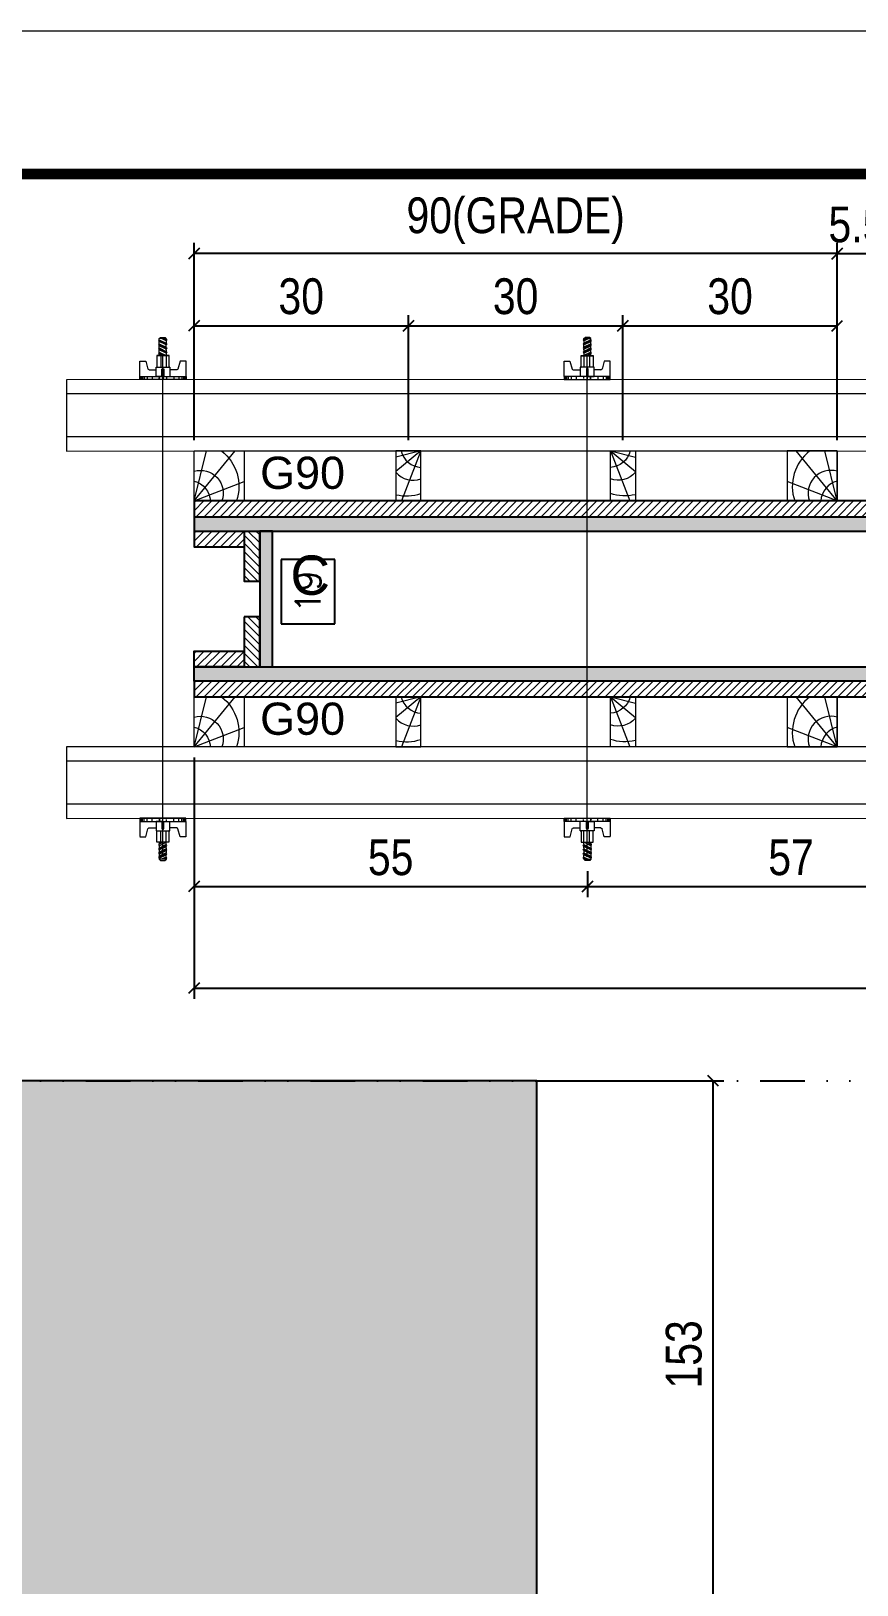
# Model space of a CAD drawing. Extents: x 14400 to 27878, y -21631 to 6985.
# Drawn here: x 16354.7 to 16585.8, y 4252.9 to 4687.6 of the extents above; entities that cross this region are included whole.
import ezdxf
from ezdxf.enums import TextEntityAlignment as Align

# ---------------------------------------------------------------- set-up
doc = ezdxf.new("R2010")
doc.units = 0
doc.linetypes.add('DASHED', pattern=[0.75, 0.5, -0.25])
doc.linetypes.add('DIVIDE2', pattern=[0.625, 0.25, -0.125, 0, -0.125, 0, -0.125])
for name, color, linetype in [('CHAPA', 1, 'Continuous'), ('COTA', 241, 'Continuous'), ('MEIO_PONT', 93, 'Continuous'), ('Nível', 160, 'Continuous'), ('SARRAFO', 251, 'Continuous'), ('TEXTO_GERAL', 7, 'Continuous')]:
    doc.layers.add(name, color=color, linetype=linetype)
for name, color, linetype, lineweight in [('Folhas', 255, 'Continuous', 9), ('Hachura', 251, 'Continuous', 9), ('Madeira', 126, 'Continuous', 18), ('Perfil Metálico', 224, 'Continuous', 18), ('SARRAFO DE PRESSAO', 251, 'DASHED', 9)]:
    doc.layers.add(name, color=color, linetype=linetype, lineweight=lineweight)
doc.styles.add('ARIAL', font='arial.ttf')
doc.styles.add('COTA TECNICA', font='techl___.ttf', dxfattribs={"height": 10})
doc.styles.add('COTA TECNICA 2X', font='techl___.ttf', dxfattribs={"height": 10})
doc.styles.add('ROMANS', font='romans.shx')
doc.styles.add('SANSSERIF', font='sas_____.pfb')
doc.dimstyles.new('PAINEL', dxfattribs={"dimtxt": 10, "dimasz": 3, "dimexe": 3, "dimexo": 3, "dimgap": 3, "dimtad": 1, "dimdec": 1, "dimzin": 12, "dimdsep": 46, "dimtxsty": 'COTA TECNICA', "dimblk1": 'OBLIQUE', "dimblk2": 'OBLIQUE', "dimsah": 1, "dimcen": 0.9, "dimclrd": 4, "dimclre": 4, "dimclrt": 240, "dimadec": 1, "dimazin": 3, "dimtfac": 1, "dimtdec": 1, "dimtmove": 0, "dimatfit": 3, "dimfxl": 1, "dimtolj": 1, "dimtzin": 12, "dimarcsym": 0})
doc.dimstyles.new('SECAO PILAR', dxfattribs={"dimtxt": 10, "dimasz": 3, "dimexe": 3, "dimexo": 3, "dimgap": 3, "dimtad": 1, "dimdec": 1, "dimlfac": 0.5, "dimzin": 12, "dimdsep": 46, "dimtxsty": 'COTA TECNICA 2X', "dimblk1": 'OBLIQUE', "dimblk2": 'OBLIQUE', "dimsah": 1, "dimcen": 0.9, "dimclrd": 256, "dimclre": 256, "dimclrt": 256, "dimadec": 1, "dimazin": 3, "dimtfac": 1, "dimtdec": 1, "dimtmove": 0, "dimatfit": 3, "dimfxl": 1, "dimtolj": 1, "dimtzin": 12, "dimarcsym": 0})
doc.dimstyles.new('SECÇÃO 2', dxfattribs={"dimtxt": 7, "dimasz": 6, "dimexe": 0.18, "dimexo": 2, "dimgap": -4, "dimtad": 3, "dimdec": 1, "dimlfac": 0.5, "dimzin": 12, "dimdsep": 46, "dimtxsty": 'ROMANS', "dimblk": 'ARCHTICK', "dimcen": 0.09, "dimse1": 1, "dimse2": 1, "dimsd1": 1, "dimsd2": 1, "dimclrd": 180, "dimclre": 5, "dimclrt": 1, "dimadec": 0, "dimazin": 3, "dimtfac": 1, "dimtdec": 1, "dimtofl": 0, "dimtmove": 0, "dimatfit": 3, "dimldrblk": 'ARCHTICK', "dimfxl": 1, "dimtolj": 1, "dimtzin": 0, "dimarcsym": 0})
pattern_1 = [(225, (7276.3689, -18381.7016), (1.12253202, -1.12253202), [])]

# ---------------------------------------------------------------- blocks, each defined once
blk = doc.blocks.new('9999999999')
at = {"layer": 'Folhas'}
blk.add_lwpolyline([(98138.98, 34190.21), (99623.98, 34190.21), (99623.98, 35240.21), (98138.98, 35240.21)], close=True, dxfattribs=at)
at = {"layer": 'Folhas', "color": 30, "const_width": 3}
blk.add_lwpolyline([(98213.98, 34230.21), (99583.98, 34230.21), (99583.98, 35200.21), (98213.98, 35200.21)], close=True, dxfattribs=at)
blk = doc.blocks.new('*D1956')
at = {"layer": 'COTA', "color": 180, "lineweight": -2, "transparency": 16777216}
for p, q in [((16439.74, 4539.78), (16424.74, 4539.78)), ((16424.74, 4539.78), (16424.74, 4521.78)), ((16439.74, 4521.78), (16439.74, 4539.78)), ((16424.74, 4521.78), (16439.74, 4521.78))]:
    blk.add_line(p, q, dxfattribs=at)
at = {"layer": 'Defpoints', "color": 0, "transparency": 16777216}
for p in [(16439.64, 4547.71), (16439.64, 4509.71), (16443.74, 4509.71)]:
    blk.add_point(p, dxfattribs=at)
at = {"layer": 'COTA', "color": 1, "transparency": 16777216, "insert": (16432.24, 4530.78), "char_height": 7, "attachment_point": 5, "rotation": 90, "style": 'ROMANS'}
blk.add_mtext('\\A1;19', dxfattribs=at)
blk = doc.blocks.new('_ArchTick')
at = {"color": 0, "linetype": 'ByBlock', "const_width": 0.15}
blk.add_lwpolyline([(-0.5, -0.5), (0.5, 0.5)], dxfattribs=at)
blk = doc.blocks.new('*D1957')
at = {"layer": 'COTA', "color": 180, "lineweight": -2, "transparency": 16777216}
for p, q in [((16728.71, 4528.71), (16703.04, 4528.71)), ((16703.04, 4528.71), (16703.04, 4513.71)), ((16728.71, 4513.71), (16728.71, 4528.71)), ((16703.04, 4513.71), (16728.71, 4513.71))]:
    blk.add_line(p, q, dxfattribs=at)
at = {"layer": 'Defpoints', "color": 0, "transparency": 16777216}
for p in [(16422.32, 4509.71), (16940.32, 4509.71), (16940.32, 4509.71)]:
    blk.add_point(p, dxfattribs=at)
at = {"layer": 'COTA', "color": 1, "transparency": 16777216, "insert": (16715.88, 4521.21), "char_height": 7, "attachment_point": 5, "style": 'ROMANS'}
blk.add_mtext('\\A1;259', dxfattribs=at)
blk = doc.blocks.new('_Oblique')
at = {"color": 0, "linetype": 'ByBlock', "lineweight": -2}
blk.add_line((-0.5, -0.5), (0.5, 0.5), dxfattribs=at)
blk = doc.blocks.new('*D1958')
at = {"layer": 'COTA', "lineweight": -2, "transparency": 16777216}
for p, q in [((16400.32, 4484.32), (16400.32, 4416.84)), ((16962.32, 4484.36), (16962.32, 4416.84)), ((16400.32, 4419.84), (16962.32, 4419.84))]:
    blk.add_line(p, q, dxfattribs=at)
at = {"layer": 'Defpoints', "color": 0, "transparency": 16777216}
for p in [(16400.32, 4487.32), (16962.32, 4487.36), (16962.32, 4419.84)]:
    blk.add_point(p, dxfattribs=at)
at = {"layer": 'COTA', "lineweight": -2, "transparency": 16777216, "xscale": 3, "yscale": 3, "zscale": 3, "rotation": 180}
blk.add_blockref('_Oblique', (16400.32, 4419.84), dxfattribs=at)
at = {"layer": 'COTA', "lineweight": -2, "transparency": 16777216, "xscale": 3, "yscale": 3, "zscale": 3}
blk.add_blockref('_Oblique', (16962.32, 4419.84), dxfattribs=at)
at = {"layer": 'COTA', "transparency": 16777216, "insert": (16681.32, 4427.93), "char_height": 10, "attachment_point": 5, "style": 'COTA TECNICA 2X'}
blk.add_mtext('\\A1;281 - PAINEL', dxfattribs=at)
blk = doc.blocks.new('*D1959')
at = {"layer": 'COTA', "lineweight": -2, "transparency": 16777216}
for p, q in [((16400.32, 4484.31), (16400.32, 4445.26)), ((16510.39, 4452.54), (16510.39, 4445.26)), ((16400.32, 4448.26), (16510.39, 4448.26))]:
    blk.add_line(p, q, dxfattribs=at)
at = {"layer": 'Defpoints', "color": 0, "transparency": 16777216}
for p in [(16400.32, 4487.31), (16510.39, 4455.54), (16510.39, 4448.26)]:
    blk.add_point(p, dxfattribs=at)
at = {"layer": 'COTA', "lineweight": -2, "transparency": 16777216, "xscale": 3, "yscale": 3, "zscale": 3, "rotation": 180}
blk.add_blockref('_Oblique', (16400.32, 4448.26), dxfattribs=at)
at = {"layer": 'COTA', "lineweight": -2, "transparency": 16777216, "xscale": 3, "yscale": 3, "zscale": 3}
blk.add_blockref('_Oblique', (16510.39, 4448.26), dxfattribs=at)
at = {"layer": 'COTA', "transparency": 16777216, "insert": (16455.35, 4456.37), "char_height": 10, "attachment_point": 5, "style": 'COTA TECNICA 2X'}
blk.add_mtext('\\A1;55', dxfattribs=at)
blk = doc.blocks.new('C')
at = {"layer": 'Hachura', "color": 0}
for p, q in [((0, 3.22), (0, -3.22)), ((0.45, 3.22), (0, 3.22)), ((0.46, 3.16), (0, 3.16)), ((0.46, 3.05), (0, 3.05)), ((0.46, 2.88), (0, 2.88)), ((0, 2.75), (0, -1.16)), ((0.46, 2.65), (0, 2.65)), ((0.46, 2.23), (0, 2.23)), ((0.45, -3.23), (0.45, 3.22)), ((0.45, 3.22), (2.58, 3.22)), ((2.58, 2.39), (1.47, 2.09)), ((2.58, 3.22), (2.58, 2.39)), ((0.46, 1.51), (0, 1.51)), ((0.39, 0.49), (0.17, 0.49)), ((1.74, 0.97), (0.45, 0.97)), ((1.45, 0.1), (0.45, 0.1)), ((1.35, 1.94), (1.35, 0.96)), ((1.74, -0.97), (1.74, 0.97)), ((1.74, 0.97), (1.74, 0.84)), ((1.74, 0.97), (1.74, 0.84)), ((1.74, 0.84), (3.35, 0.84)), ((3.35, 0.45), (1.74, 0.45)), ((3.32, 0.84), (3.32, -0.84)), ((3.35, 0.84), (3.35, -0.84)), ((3.68, 0.45), (3.35, 0.45)), ((3.84, -0.52), (3.35, 0.45)), ((3.35, 0.06), (3.67, -0.57)), ((3.68, 0.45), (4.16, -0.52)), ((3.72, 0.5), (4.25, -0.57)), ((4.37, -0.55), (3.83, 0.53)), ((4.15, 0.45), (3.93, 0.45)), ((4.42, -0.52), (3.93, 0.45)), ((4.15, 0.45), (4.26, 0.45)), ((4.26, 0.45), (4.74, -0.52)), ((4.3, 0.5), (4.83, -0.57)), ((4.95, -0.55), (4.41, 0.53)), ((4.51, 0.45), (4.84, 0.45)), ((5, -0.52), (4.51, 0.45)), ((4.84, 0.45), (5.32, -0.52)), ((4.88, 0.5), (5.41, -0.57)), ((5.53, -0.55), (4.99, 0.53)), ((5.58, -0.52), (5.09, 0.45)), ((5.42, 0.45), (5.09, 0.45)), ((5.58, -0.52), (5.09, 0.45)), ((5.42, 0.45), (5.74, -0.19)), ((5.46, 0.5), (5.74, -0.07)), ((5.74, 0.19), (5.57, 0.53)), ((5.74, 0.32), (5.68, 0.45)), ((5.68, 0.45), (5.74, 0.45)), ((5.74, 0.45), (5.9, 0.29)), ((5.74, 0.45), (5.74, -0.52)), ((5.9, -0.36), (5.9, 0.29)), ((0.45, 0), (0, 0)), ((0.46, -1.52), (0, -1.52)), ((0.08, -0.48), (0.29, -0.48)), ((0.29, -0.48), (0.4, -0.48)), ((0.45, 0), (0.45, -0.97)), ((0.45, -0.16), (1.45, -0.16)), ((0.45, -0.65), (0.45, -0.32)), ((0.45, -3.23), (0.45, -0.65)), ((0.45, -0.97), (1.74, -0.97)), ((1.35, -1.94), (1.35, -0.97)), ((2.58, -2.39), (1.47, -2.1)), ((3.35, -0.32), (1.74, -0.32)), ((3.35, -0.84), (1.74, -0.84)), ((3.35, -0.07), (3.58, -0.52)), ((3.35, -0.52), (3.58, -0.52)), ((3.84, -0.52), (4.16, -0.52)), ((4.42, -0.52), (4.74, -0.52)), ((4.63, -0.52), (4.74, -0.52)), ((5, -0.52), (5.32, -0.52)), ((5.58, -0.52), (5.74, -0.52)), ((5.74, -0.52), (5.9, -0.36)), ((5.74, -0.52), (5.74, -0.52)), ((0.46, -2.23), (0, -2.23)), ((0.46, -2.65), (0, -2.65)), ((0.46, -2.88), (0, -2.88)), ((0.46, -3.05), (0, -3.05)), ((0.46, -3.16), (0, -3.16)), ((0, -3.22), (2.57, -3.22)), ((2.58, -3.23), (2.58, -2.39))]:
    blk.add_line(p, q, dxfattribs=at)
for centre, radius, start, end in [((1.52, 1.94), 0.161, 104.7436, 180), ((1.44, -0.03), 0.129, 272.695, 87.305), ((3.81, 0.39), 0.143, 25.5688, 154.4312), ((4.39, 0.39), 0.143, 25.5688, 154.4312), ((4.97, 0.39), 0.143, 25.5688, 154.4312), ((5.55, 0.39), 0.143, 25.5688, 154.4312), ((0.17, -0.37), 0.174, 221.744, 317.8592), ((1.52, -1.94), 0.161, 180, 255.2564), ((3.71, -0.4), 0.174, 222.1408, 318.256), ((4.29, -0.4), 0.174, 222.1408, 318.256), ((4.87, -0.4), 0.174, 222.1408, 318.256), ((5.45, -0.4), 0.174, 222.1408, 318.256), ((5.61, -0.4), 0.174, 317.8592, 318.256)]:
    blk.add_arc(centre, radius, start, end, dxfattribs=at)
blk = doc.blocks.new('*D1962')
at = {"layer": 'COTA', "lineweight": -2, "transparency": 16777216}
for p, q in [((16510.39, 4452.54), (16510.39, 4445.26)), ((16624.39, 4452.54), (16624.39, 4445.26)), ((16510.39, 4448.26), (16624.39, 4448.26))]:
    blk.add_line(p, q, dxfattribs=at)
at = {"layer": 'Defpoints', "color": 0, "transparency": 16777216}
for p in [(16510.39, 4455.54), (16624.39, 4455.54), (16624.39, 4448.26)]:
    blk.add_point(p, dxfattribs=at)
at = {"layer": 'COTA', "lineweight": -2, "transparency": 16777216, "xscale": 3, "yscale": 3, "zscale": 3, "rotation": 180}
blk.add_blockref('_Oblique', (16510.39, 4448.26), dxfattribs=at)
at = {"layer": 'COTA', "lineweight": -2, "transparency": 16777216, "xscale": 3, "yscale": 3, "zscale": 3}
blk.add_blockref('_Oblique', (16624.39, 4448.26), dxfattribs=at)
at = {"layer": 'COTA', "transparency": 16777216, "insert": (16567.39, 4456.37), "char_height": 10, "attachment_point": 5, "style": 'COTA TECNICA 2X'}
blk.add_mtext('\\A1;57', dxfattribs=at)
blk = doc.blocks.new('PONTALETE')
at = {"layer": 'Madeira'}
for q in [(2.71, 7), (7, 5.76), (7, 1.74)]:
    blk.add_line((0, 0), q, dxfattribs=at)
blk.add_lwpolyline([(0, 0), (7, 0), (7, 7), (0, 7)], close=True, dxfattribs=at)
for centre, radius, start, end in [((2.04, 0.06), 6.23, 37.2818, 109.0913), ((1.09, 0.9), 3.19, 343.603, 109.9847), ((-0.21, -0.78), 3.09, 14.6322, 86.0383)]:
    blk.add_arc(centre, radius, start, end, dxfattribs=at)
blk = doc.blocks.new('MEIO PONTALETE')
at = {"layer": 'Madeira'}
for q in [(2.71, 7), (3.5, 2.88), (3.5, 0.87)]:
    blk.add_line((0, 0), q, dxfattribs=at)
blk.add_lwpolyline([(0, 0), (3.5, 0), (3.5, 7), (0, 7)], close=True, dxfattribs=at)
for centre, radius, start, end in [((2.04, 0.06), 6.23, 76.4499, 109.0913), ((1.09, 0.9), 3.19, 40.9063, 109.9847), ((-0.21, -0.78), 3.09, 14.6322, 86.0383)]:
    blk.add_arc(centre, radius, start, end, dxfattribs=at)
blk = doc.blocks.new('*D1979')
at = {"layer": 'COTA', "lineweight": -2, "transparency": 16777216}
for p, q in [((16400.32, 4573.11), (16400.32, 4608.11)), ((16460.32, 4573.11), (16460.32, 4608.11)), ((16400.32, 4605.11), (16460.32, 4605.11))]:
    blk.add_line(p, q, dxfattribs=at)
at = {"layer": 'Defpoints', "color": 0, "transparency": 16777216}
for p in [(16460.32, 4605.11), (16400.32, 4570.11), (16460.32, 4570.11)]:
    blk.add_point(p, dxfattribs=at)
at = {"layer": 'COTA', "lineweight": -2, "transparency": 16777216, "xscale": 3, "yscale": 3, "zscale": 3, "rotation": 180}
blk.add_blockref('_Oblique', (16400.32, 4605.11), dxfattribs=at)
at = {"layer": 'COTA', "lineweight": -2, "transparency": 16777216, "xscale": 3, "yscale": 3, "zscale": 3}
blk.add_blockref('_Oblique', (16460.32, 4605.11), dxfattribs=at)
at = {"layer": 'COTA', "transparency": 16777216, "insert": (16430.32, 4613.33), "char_height": 10, "attachment_point": 5, "style": 'COTA TECNICA 2X'}
blk.add_mtext('\\A1;30', dxfattribs=at)
blk = doc.blocks.new('*D1980')
at = {"layer": 'COTA', "lineweight": -2, "transparency": 16777216}
for p, q in [((16460.32, 4573.11), (16460.32, 4608.11)), ((16520.32, 4573.11), (16520.32, 4608.11)), ((16460.32, 4605.11), (16520.32, 4605.11))]:
    blk.add_line(p, q, dxfattribs=at)
at = {"layer": 'Defpoints', "color": 0, "transparency": 16777216}
for p in [(16520.32, 4605.11), (16460.32, 4570.11), (16520.32, 4570.11)]:
    blk.add_point(p, dxfattribs=at)
at = {"layer": 'COTA', "lineweight": -2, "transparency": 16777216, "xscale": 3, "yscale": 3, "zscale": 3, "rotation": 180}
blk.add_blockref('_Oblique', (16460.32, 4605.11), dxfattribs=at)
at = {"layer": 'COTA', "lineweight": -2, "transparency": 16777216, "xscale": 3, "yscale": 3, "zscale": 3}
blk.add_blockref('_Oblique', (16520.32, 4605.11), dxfattribs=at)
at = {"layer": 'COTA', "transparency": 16777216, "insert": (16490.32, 4613.33), "char_height": 10, "attachment_point": 5, "style": 'COTA TECNICA 2X'}
blk.add_mtext('\\A1;30', dxfattribs=at)
blk = doc.blocks.new('*D1981')
at = {"layer": 'COTA', "lineweight": -2, "transparency": 16777216}
for p, q in [((16520.32, 4573.11), (16520.32, 4608.11)), ((16580.32, 4573.1), (16580.32, 4608.11)), ((16520.32, 4605.11), (16580.32, 4605.11))]:
    blk.add_line(p, q, dxfattribs=at)
at = {"layer": 'Defpoints', "color": 0, "transparency": 16777216}
for p in [(16580.32, 4605.11), (16520.32, 4570.11), (16580.32, 4570.1)]:
    blk.add_point(p, dxfattribs=at)
at = {"layer": 'COTA', "lineweight": -2, "transparency": 16777216, "xscale": 3, "yscale": 3, "zscale": 3, "rotation": 180}
blk.add_blockref('_Oblique', (16520.32, 4605.11), dxfattribs=at)
at = {"layer": 'COTA', "lineweight": -2, "transparency": 16777216, "xscale": 3, "yscale": 3, "zscale": 3}
blk.add_blockref('_Oblique', (16580.32, 4605.11), dxfattribs=at)
at = {"layer": 'COTA', "transparency": 16777216, "insert": (16550.32, 4613.33), "char_height": 10, "attachment_point": 5, "style": 'COTA TECNICA 2X'}
blk.add_mtext('\\A1;30', dxfattribs=at)
blk = doc.blocks.new('*D1982')
at = {"layer": 'COTA', "lineweight": -2, "transparency": 16777216}
for p, q in [((16400.32, 4573.11), (16400.32, 4628.31)), ((16580.32, 4573.1), (16580.32, 4628.31)), ((16580.32, 4625.31), (16400.32, 4625.31))]:
    blk.add_line(p, q, dxfattribs=at)
at = {"layer": 'Defpoints', "color": 0, "transparency": 16777216}
for p in [(16400.32, 4625.31), (16400.32, 4570.11), (16580.32, 4570.1)]:
    blk.add_point(p, dxfattribs=at)
at = {"layer": 'COTA', "lineweight": -2, "transparency": 16777216, "xscale": 3, "yscale": 3, "zscale": 3, "rotation": 180}
blk.add_blockref('_Oblique', (16400.32, 4625.31), dxfattribs=at)
at = {"layer": 'COTA', "lineweight": -2, "transparency": 16777216, "xscale": 3, "yscale": 3, "zscale": 3}
blk.add_blockref('_Oblique', (16580.32, 4625.31), dxfattribs=at)
at = {"layer": 'COTA', "transparency": 16777216, "insert": (16490.32, 4634.53), "char_height": 10, "attachment_point": 5, "style": 'COTA TECNICA 2X'}
blk.add_mtext('\\A1;90(GRADE)', dxfattribs=at)
blk = doc.blocks.new('*D1991')
at = {"layer": 'COTA', "lineweight": -2, "transparency": 16777216}
for p, q in [((16580.32, 4573.11), (16580.32, 4628.31)), ((16591.32, 4573.07), (16591.32, 4628.31)), ((16580.32, 4625.31), (16591.32, 4625.31))]:
    blk.add_line(p, q, dxfattribs=at)
at = {"layer": 'Defpoints', "color": 0, "transparency": 16777216}
for p in [(16591.32, 4625.31), (16580.32, 4570.11), (16591.32, 4570.07)]:
    blk.add_point(p, dxfattribs=at)
at = {"layer": 'COTA', "lineweight": -2, "transparency": 16777216, "xscale": 3, "yscale": 3, "zscale": 3, "rotation": 180}
blk.add_blockref('_Oblique', (16580.32, 4625.31), dxfattribs=at)
at = {"layer": 'COTA', "lineweight": -2, "transparency": 16777216, "xscale": 3, "yscale": 3, "zscale": 3}
blk.add_blockref('_Oblique', (16591.32, 4625.31), dxfattribs=at)
at = {"layer": 'COTA', "transparency": 16777216, "insert": (16585.82, 4633.42), "char_height": 10, "attachment_point": 5, "style": 'COTA TECNICA 2X'}
blk.add_mtext('\\A1;5.5', dxfattribs=at)
blk = doc.blocks.new('*D3846')
at = {"layer": 'COTA', "color": 4, "lineweight": -2, "transparency": 16777216}
for p, q in [((16499.25, 4393.86), (16548.62, 4393.86)), ((16545.62, 4240.86), (16545.62, 4393.86)), ((16499.25, 4240.86), (16548.62, 4240.86))]:
    blk.add_line(p, q, dxfattribs=at)
at = {"layer": 'Defpoints', "color": 0, "transparency": 16777216}
for p in [(16496.25, 4393.86), (16545.62, 4393.86), (16496.25, 4240.86)]:
    blk.add_point(p, dxfattribs=at)
at = {"layer": 'COTA', "color": 4, "lineweight": -2, "transparency": 16777216, "xscale": 3, "yscale": 3, "zscale": 3}
for p, rotation in [((16545.62, 4393.86), 90), ((16545.62, 4240.86), 270)]:
    blk.add_blockref('_Oblique', p, dxfattribs=dict(at, rotation=rotation))
at = {"layer": 'COTA', "color": 240, "transparency": 16777216, "insert": (16537.4, 4317.36), "char_height": 10, "attachment_point": 5, "rotation": 90, "style": 'COTA TECNICA'}
blk.add_mtext('\\A1;153', dxfattribs=at)

msp = doc.modelspace()

# ---------------------------------------------------------------- hatches: boundary and pattern name
at = {"layer": 'COTA'}
h = msp.add_hatch(dxfattribs=at)
h.set_pattern_fill('AR-CONC', color=256, scale=0.03)
h.set_pattern_definition([(50, (33.826, 75), (5.4655401, -0.4781726), [0.5715, -6.2865]), (355, (33.826, 75), (-1.0573026, 5.7317054), [0.4572, -5.0292175]), (100.451445, (34.2814, 74.96), (4.4082374, 5.2535326), [0.4857003, -5.3427073]), (46.1842, (33.826, 76.524), (8.1323712, -1.2612698), [0.85725, -9.42975]), (96.63556, (34.504, 76.419), (7.122124, 7.4227837), [0.7285507, -8.0140682]), (351.18415, (33.826, 76.524), (7.122124, 7.4227837), [0.685799, -7.543792]), (21, (34.588, 76.143), (4.5484317, -3.067956), [0.5715, -6.2865]), (326, (34.588, 76.143), (1.8540609, 5.525639), [0.4572, -5.0292]), (71.451445, (34.967, 75.8873), (6.4024926, 2.457683), [0.4857003, -5.3426981]), (37.5, (33.826, 75), (0.0926581, 2.53665117), [0, -4.96824, 0, -5.1054, 0, -5.04825]), (7.5, (33.826, 75), (2.00458988, 3.00541724), [0, -2.91084, 0, -4.85394, 0, -1.92405]), (327.5, (32.1267, 75), (4.06771786, -0.17186232), [0, -1.905, 0, -5.9436, 0, -7.8867]), (317.5, (31.3647, 75), (4.44387544, 0.7627947), [0, -2.4765, 0, -3.94716, 0, -5.6007])])
h.paths.add_polyline_path([(16215.25, 4393.86), (16215.25, 4240.86), (16496.25, 4240.86), (16496.25, 4393.86)])
at = {"layer": 'Hachura'}
h = msp.add_hatch(dxfattribs=at)
h.set_pattern_fill('ANSI31', color=256, scale=0.5, angle=180, style=0)
h.set_pattern_definition([(225, (7350.3689, -18373.3016), (1.12253202, -1.12253202), [])])
h.paths.add_polyline_path([(16962.32, 4556.11), (16962.32, 4551.71), (16400.32, 4551.71), (16400.32, 4556.11)])
h = msp.add_hatch(color=256, dxfattribs=at)
h.dxf.hatch_style = 1
h.paths.add_polyline_path([(16962.32, 4547.69), (16962.32, 4551.69), (16400.32, 4551.71), (16400.32, 4547.71)])
h = msp.add_hatch(dxfattribs=at)
h.set_pattern_fill('ANSI31', color=256, scale=0.5, angle=180, style=0)
h.set_pattern_definition(pattern_1)
h.paths.add_polyline_path([(16414.32, 4547.71), (16414.32, 4543.31), (16400.32, 4543.31), (16400.32, 4547.71)])
h = msp.add_hatch(dxfattribs=at)
h.set_pattern_fill('ANSI31', color=256, scale=0.5, angle=270, style=0)
h.set_pattern_definition([(315, (39310.1289, -4955.2452), (1.12253202, 1.12253202), [])])
h.paths.add_polyline_path([(16418.72, 4533.71), (16414.32, 4533.71), (16414.32, 4547.71), (16418.72, 4547.71)])
h = msp.add_hatch(color=256, dxfattribs=at)
h.dxf.hatch_style = 1
h.paths.add_polyline_path([(16418.72, 4509.71), (16422.32, 4509.71), (16422.32, 4547.71), (16418.72, 4547.71)])
h = msp.add_hatch(dxfattribs=at)
h.set_pattern_fill('ANSI31', color=256, scale=0.5, angle=270, style=0)
h.set_pattern_definition([(315, (39310.1289, -4979.2452), (1.12253202, 1.12253202), [])])
h.paths.add_polyline_path([(16418.72, 4509.71), (16414.32, 4509.71), (16414.32, 4523.71), (16418.72, 4523.71)])
h = msp.add_hatch(dxfattribs=at)
h.set_pattern_fill('ANSI31', color=256, scale=0.5, angle=180, style=0)
h.set_pattern_definition(pattern_1)
h.paths.add_polyline_path([(16414.32, 4509.71), (16414.32, 4514.11), (16400.32, 4514.11), (16400.32, 4509.71)])
h = msp.add_hatch(color=256, dxfattribs=at)
h.dxf.hatch_style = 1
h.paths.add_polyline_path([(16962.32, 4509.71), (16962.32, 4505.71), (16400.32, 4505.71), (16400.32, 4509.71)])
h = msp.add_hatch(dxfattribs=at)
h.set_pattern_fill('ANSI31', color=256, scale=0.5, angle=180, style=0)
h.set_pattern_definition([(225, (7350.3689, -18423.7016), (1.12253202, -1.12253202), [])])
h.paths.add_polyline_path([(16962.32, 4505.71), (16962.32, 4501.31), (16400.32, 4501.31), (16400.32, 4505.71)])

# ---------------------------------------------------------------- linework, layer by layer
at = {"layer": 'CHAPA'}
msp.add_lwpolyline([(16400.32, 4551.71), (16400.32, 4547.71), (16962.32, 4547.71), (16962.32, 4551.71)], dxfattribs=at)
for points in [[(16418.72, 4509.71), (16422.32, 4509.71), (16422.32, 4547.71), (16418.72, 4547.71)], [(16962.32, 4509.71), (16962.32, 4505.71), (16400.32, 4505.71), (16400.32, 4509.71)]]:
    msp.add_lwpolyline(points, close=True, dxfattribs=at)
at = {"layer": 'COTA', "linetype": 'ByBlock'}
for p, q in [((16496.25, 4393.86), (16215.25, 4393.86)), ((16496.25, 4240.86), (16496.25, 4393.86))]:
    msp.add_line(p, q, dxfattribs=at)
at = {"layer": 'Hachura'}
for p, q in [((16391.63, 4456.54), (16391.63, 4597.08)), ((16510.32, 4456.54), (16510.32, 4597.08))]:
    msp.add_line(p, q, dxfattribs=at)
at = {"layer": 'Madeira'}
for points in [[(16400.32, 4556.11), (16400.32, 4570.11), (16580.32, 4570.11), (16580.32, 4556.11)], [(16400.32, 4487.31), (16400.32, 4501.31), (16580.32, 4501.31), (16580.32, 4487.31)]]:
    msp.add_lwpolyline(points, close=True, dxfattribs=at)
at = {"layer": 'Nível', "color": 4, "linetype": 'DIVIDE2', "ltscale": 50}
msp.add_line((16086.97, 4393.86), (17456.97, 4393.86), dxfattribs=at)
at = {"layer": 'Perfil Metálico'}
for p, q in [((16998.04, 4586.05), (16364.6, 4586.05)), ((16998.04, 4574.05), (16364.6, 4574.05)), ((16998.04, 4483.31), (16364.6, 4483.31)), ((16998.04, 4471.31), (16364.6, 4471.31))]:
    msp.add_line(p, q, dxfattribs=at)
for points in [[(16998.04, 4570.11), (16998.04, 4590.11), (16364.6, 4590.05), (16364.6, 4570.05)], [(16364.6, 4487.31), (16364.6, 4467.31), (16998.04, 4467.37), (16998.04, 4487.37)]]:
    msp.add_lwpolyline(points, close=True, dxfattribs=at)
at = {"layer": 'SARRAFO'}
for points in [[(16400.32, 4551.71), (16962.32, 4551.71), (16962.32, 4556.11), (16400.32, 4556.11)], [(16414.32, 4523.71), (16414.32, 4509.71), (16418.72, 4509.71), (16418.72, 4523.71)], [(16400.32, 4501.31), (16962.32, 4501.31), (16962.32, 4505.71), (16400.32, 4505.71)]]:
    msp.add_lwpolyline(points, close=True, dxfattribs=at)
for points in [[(16400.32, 4547.71), (16400.32, 4543.31), (16414.32, 4543.31)], [(16414.32, 4547.71), (16414.32, 4533.71), (16418.72, 4533.71), (16418.72, 4547.71)], [(16414.32, 4509.71), (16400.32, 4509.71), (16400.32, 4514.11), (16414.32, 4514.11)]]:
    msp.add_lwpolyline(points, dxfattribs=at)

# ---------------------------------------------------------------- block references
at = {"layer": 'Hachura', "linetype": 'Continuous', "yscale": 2, "zscale": 2}
for p, xscale, rotation in [((16391.64, 4590.08), -2, 270), ((16510.31, 4590.08), 2, 90.00000000000001), ((16391.63, 4467.34), 2, 270), ((16510.32, 4467.34), -2, 90)]:
    msp.add_blockref('C', p, dxfattribs=dict(at, xscale=xscale, rotation=rotation))
at = {"layer": 'MEIO_PONT'}
for name, p, xscale, yscale, zscale, rotation in [('PONTALETE', (16400.32, 4556.11), -2, 2, 2, 270), ('MEIO PONTALETE', (16463.82, 4570.11), 1.999999997962732, 1.999999997962732, 1.999999997962732, 180), ('MEIO PONTALETE', (16516.82, 4570.11), -1.999999997962732, 1.999999997962732, 1.999999997962732, 180), ('PONTALETE', (16580.32, 4556.11), 2, 2, 2, 89.99999999999997), ('PONTALETE', (16400.32, 4487.31), -2, 2, 2, 270), ('MEIO PONTALETE', (16463.82, 4501.31), 1.999999997962732, 1.999999997962732, 1.999999997962732, 180), ('MEIO PONTALETE', (16516.82, 4501.31), -1.999999997962732, 1.999999997962732, 1.999999997962732, 180), ('PONTALETE', (16580.32, 4487.31), 2, 2, 2, 89.99999999999997)]:
    msp.add_blockref(name, p, dxfattribs=dict(at, xscale=xscale, yscale=yscale, zscale=zscale, rotation=rotation))
at = {"layer": 'SARRAFO DE PRESSAO', "color": 6, "linetype": 'ByBlock'}
msp.add_blockref('9999999999', (-82127.01, -30552.63), dxfattribs=at)

# ---------------------------------------------------------------- texts
at = {"layer": 'TEXTO_GERAL', "color": 0, "linetype": 'Continuous', "style": 'SANSSERIF'}
for p in [(16418.82, 4564), (16418.82, 4495.2)]:
    msp.add_text('G90', height=9, dxfattribs=at).set_placement(p, align=Align.MIDDLE_LEFT)
at = {"layer": 'TEXTO_GERAL', "style": 'ARIAL'}
msp.add_text('C', height=11, dxfattribs=at).set_placement((16432.83, 4535.36), align=Align.MIDDLE_CENTER)

# ---------------------------------------------------------------- dimensions: what is measured, and where the dimension line sits
at = {"layer": 'COTA'}
for base, p1, p2, text, picture, middle in [((16400.32, 4625.31), (16580.32, 4570.1), (16400.32, 4570.11), '<>(GRADE)', '*D1982', (16490.32, 4634.53)), ((16962.32, 4419.84), (16400.32, 4487.32), (16962.32, 4487.36), '<> - PAINEL', '*D1958', (16681.32, 4427.93))]:
    dim = msp.add_linear_dim(base=base, p1=p1, p2=p2, text=text, dimstyle='SECAO PILAR', dxfattribs=at)
    dim.commit()
    dim.dimension.update_dxf_attribs({"geometry": picture, "text_midpoint": middle})
for base, p1, p2, dimstyle, picture, middle in [((16591.32, 4625.31), (16580.32, 4570.11), (16591.32, 4570.07), 'SECAO PILAR', '*D1991', (16585.82, 4625.31)), ((16940.32, 4509.71), (16422.32, 4509.71), (16940.32, 4509.71), 'SECÇÃO 2', '*D1957', (16715.88, 4509.71))]:
    dim = msp.add_linear_dim(base=base, p1=p1, p2=p2, dimstyle=dimstyle, dxfattribs=at)
    dim.commit()
    dim.dimension.update_dxf_attribs({"geometry": picture, "text_midpoint": middle, "dimtype": 160})
for base, p1, p2, picture, middle in [((16460.32, 4605.11), (16400.32, 4570.11), (16460.32, 4570.11), '*D1979', (16430.32, 4613.33)), ((16520.32, 4605.11), (16460.32, 4570.11), (16520.32, 4570.11), '*D1980', (16490.32, 4613.33)), ((16580.32, 4605.11), (16520.32, 4570.11), (16580.32, 4570.1), '*D1981', (16550.32, 4613.33)), ((16510.39, 4448.26), (16400.32, 4487.31), (16510.39, 4455.54), '*D1959', (16455.35, 4456.37)), ((16624.39, 4448.26), (16510.39, 4455.54), (16624.39, 4455.54), '*D1962', (16567.39, 4456.37))]:
    dim = msp.add_linear_dim(base=base, p1=p1, p2=p2, dimstyle='SECAO PILAR', dxfattribs=at)
    dim.commit()
    dim.dimension.update_dxf_attribs({"geometry": picture, "text_midpoint": middle})
dim = msp.add_linear_dim(base=(16443.74, 4509.71), p1=(16439.64, 4547.71), p2=(16439.64, 4509.71), angle=270, dimstyle='SECÇÃO 2', dxfattribs=at)
dim.commit()
dim.dimension.update_dxf_attribs({"geometry": '*D1956', "text_midpoint": (16443.74, 4530.78), "dimtype": 160})
dim = msp.add_linear_dim(base=(16545.62, 4393.86), p1=(16496.25, 4240.86), p2=(16496.25, 4393.86), angle=90, dimstyle='PAINEL', dxfattribs=at)
dim.commit()
dim.dimension.update_dxf_attribs({"geometry": '*D3846', "text_midpoint": (16537.4, 4317.36)})

doc.saveas('drawing.dxf')
